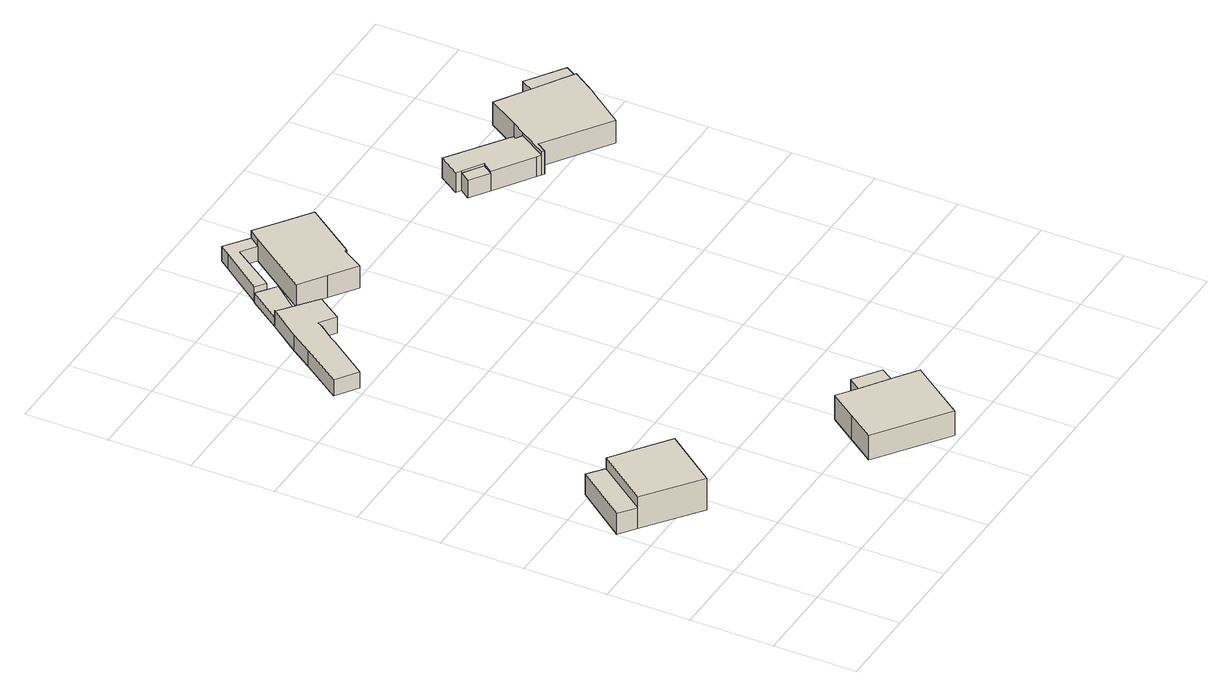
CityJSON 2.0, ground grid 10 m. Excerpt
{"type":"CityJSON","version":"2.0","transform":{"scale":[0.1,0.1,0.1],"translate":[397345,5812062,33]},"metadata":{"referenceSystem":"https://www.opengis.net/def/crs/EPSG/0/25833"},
"CityObjects":{
"building1":{"type":"Building","attributes":{"Gemeindeschluessel":"11000009","function":"31001_1010"},"address":[{"country":"Germany","locality":"Berlin","thoroughfareNumber":"150 (11)","thoroughfareName":"Königsheideweg"}],"children":["building1-1","building1-2"]},
"building1-1":{"type":"BuildingPart","attributes":{"BezugspunktDach":"2200","measuredHeight":4.62,"storeysAboveGround":2},"parents":["building1"],"geometry":[{"type":"MultiSurface","lod":"1","boundaries":[[[0,1,2,3,4]],[[5,6,7,8,9]],[[10,11,9,4,3]],[[6,5,3,2]],[[7,6,2,1]],[[8,7,1,0]],[[9,8,0,4]],[[5,9,11,10]]]}]},
"building1-2":{"type":"BuildingPart","attributes":{"BezugspunktDach":"2200","measuredHeight":3.33,"storeysAboveGround":2},"parents":["building1"],"geometry":[{"type":"Solid","lod":"1","boundaries":[[[[11,10,12,13]],[[14,5,9,15]],[[14,15,13,12]],[[5,14,12,10]],[[15,9,11,13]],[[9,5,10,11]]]]}]},
"building2":{"type":"Building","attributes":{"Gemeindeschluessel":"11000009","function":"31001_1010"},"address":[{"country":"Germany","locality":"Berlin","thoroughfareNumber":"150 (12)","thoroughfareName":"Königsheideweg"}],"children":["building2-1","building2-2"]},
"building2-1":{"type":"BuildingPart","attributes":{"BezugspunktDach":"2200","measuredHeight":3.86,"storeysAboveGround":1},"parents":["building2"],"geometry":[{"type":"Solid","lod":"1","boundaries":[[[[16,17,18,19,20,21,22,23]],[[24,25,26,27,28,29,30,31]],[[24,31,23,22]],[[25,24,22,21]],[[26,25,21,20]],[[27,32,33,26,20,19]],[[28,27,19,18]],[[29,28,18,17]],[[30,29,17,16]],[[31,30,16,23]],[[26,33,32,27]]]]}]},
"building2-2":{"type":"BuildingPart","attributes":{"BezugspunktDach":"2200","measuredHeight":2.46,"storeysAboveGround":1},"parents":["building2"],"geometry":[{"type":"Solid","lod":"1","boundaries":[[[[32,34,35,33]],[[36,37,27,26]],[[36,26,33,35]],[[37,36,35,34]],[[27,37,34,32]],[[32,33,26,27]]]]}]},
"building3":{"type":"Building","attributes":{"Gemeindeschluessel":"11000009","function":"31001_2000"},"address":[{"country":"Germany","locality":"Berlin","thoroughfareNumber":"152 (1)","thoroughfareName":"Königsheideweg"}],"children":["building3-1","building3-2"]},
"building3-1":{"type":"BuildingPart","attributes":{"BezugspunktDach":"2200","measuredHeight":3.15,"storeysAboveGround":1},"parents":["building3"],"geometry":[{"type":"MultiSurface","lod":"1","boundaries":[[[38,39,40,41,42,43,44,45,46,47,48,49,50]],[[51,52,53,54,55,56,57,58,59,60,61,62,63]],[[51,63,50,49]],[[52,51,49,48]],[[53,52,48,47]],[[54,53,47,46]],[[64,65,46,45]],[[56,55,45,44]],[[57,56,44,43]],[[58,57,43,42]],[[59,58,42,41]],[[60,59,41,40]],[[61,60,40,39]],[[62,61,39,38]],[[63,62,38,50]],[[55,54,65,64]]]}]},
"building3-2":{"type":"BuildingPart","attributes":{"BezugspunktDach":"2200","measuredHeight":1.27,"storeysAboveGround":1},"parents":["building3"],"geometry":[{"type":"MultiSurface","lod":"1","boundaries":[[[64,66,67,68,69]],[[70,71,72,55,53]],[[70,53,69,68]],[[71,70,68,67]],[[72,71,67,66]],[[55,72,66,64]],[[53,55,54,65,69]],[[65,54,55,64]]]}]},
"building4":{"type":"Building","attributes":{"Gemeindeschluessel":"11000009","BezugspunktDach":"2200","function":"51009_1610","measuredHeight":1.96,"storeysAboveGround":0},"address":[{"country":"Germany","locality":"Berlin"}],"geometry":[{"type":"Solid","lod":"1","boundaries":[[[[73,74,75,76,77,78,79]],[[80,81,82,83,84,85,86]],[[80,86,79,78]],[[81,80,78,77]],[[82,81,77,76]],[[83,82,76,75]],[[84,83,75,74]],[[85,84,74,73]],[[86,85,73,79]]]]}]},
"building5":{"type":"Building","attributes":{"Gemeindeschluessel":"11000009","BezugspunktDach":"2200","function":"31001_1010","measuredHeight":3.58,"storeysAboveGround":1},"address":[{"country":"Germany","locality":"Berlin","thoroughfareNumber":"152","thoroughfareName":"Königsheideweg"}],"geometry":[{"type":"Solid","lod":"1","boundaries":[[[[87,88,89,90,91,92,93,94,95]],[[83,82,96,97,98,99,100,101,102]],[[83,102,95,94]],[[82,83,94,93]],[[96,82,93,92]],[[97,96,92,91]],[[98,97,91,90]],[[99,98,90,89]],[[100,99,89,88]],[[101,100,88,87]],[[102,101,87,95]]]]}]},
"building6":{"type":"Building","attributes":{"Gemeindeschluessel":"11000009","BezugspunktDach":"2200","function":"51009_1610","measuredHeight":2.29,"storeysAboveGround":0},"address":[{"country":"Germany","locality":"Berlin"}],"geometry":[{"type":"Solid","lod":"1","boundaries":[[[[103,104,105,106]],[[107,108,109,110]],[[107,110,106,105]],[[108,107,105,104]],[[109,108,104,103]],[[110,109,103,106]]]]}]},
"building7":{"type":"Building","attributes":{"Gemeindeschluessel":"11000009","function":"31001_1010"},"address":[{"country":"Germany","locality":"Berlin","thoroughfareNumber":"150 (16)","thoroughfareName":"Königsheideweg"}],"children":["building7-1","building7-2","building7-3"]},
"building7-1":{"type":"BuildingPart","attributes":{"BezugspunktDach":"2200","measuredHeight":3.58,"storeysAboveGround":1},"parents":["building7"],"geometry":[{"type":"MultiSurface","lod":"1","boundaries":[[[111,112,113,114,115,116,117,118,119,120,121]],[[122,123,124,125,126,127,128,129,130,131,132]],[[122,133,134,121,120]],[[123,122,120,119]],[[124,123,119,118]],[[125,124,118,117]],[[126,135,136,117,116]],[[127,126,116,115]],[[128,127,115,114]],[[129,128,114,113]],[[130,129,113,112]],[[131,130,112,111]],[[132,131,111,121]],[[132,134,133,122]],[[125,136,135,126]]]}]},
"building7-2":{"type":"BuildingPart","attributes":{"BezugspunktDach":"2200","measuredHeight":2.62,"storeysAboveGround":1},"parents":["building7"],"geometry":[{"type":"Solid","lod":"1","boundaries":[[[[135,137,138,136]],[[139,140,126,125]],[[139,125,136,138]],[[140,139,138,137]],[[126,140,137,135]],[[126,135,136,125]]]]}]},
"building7-3":{"type":"BuildingPart","attributes":{"BezugspunktDach":"2200","measuredHeight":2.62,"storeysAboveGround":1},"parents":["building7"],"geometry":[{"type":"MultiSurface","lod":"1","boundaries":[[[141,142,143,144,134,133,145,146,147,148]],[[149,150,151,122,132,152,109,108,107,153]],[[149,153,148,147]],[[150,149,147,146]],[[151,150,146,145]],[[122,151,145,133]],[[152,132,134,144]],[[109,152,144,143]],[[108,109,143,142]],[[107,108,142,141]],[[153,107,141,148]],[[132,122,133,134,154]]]}]}
},
"vertices":[
[86,178,48],[134,242,48],[102,266,48],[69,290,48],[22,227,48],[69,290,7],[102,266,7],[134,242,7],[86,178,7],[22,227,7],[69,290,34],[22,227,34],
[50,305,34],[2,242,34],[50,305,7],[2,242,7],
[327,7,40],[351,40,40],[376,74,40],[351,92,40],[319,114,40],[293,133,40],[269,100,40],[245,67,40],[269,100,8],[293,133,8],[319,114,8],[351,92,8],[376,74,8],[351,40,8],[327,7,8],[245,67,8],[351,92,33],[319,114,33],
[366,114,33],[335,136,33],[335,136,8],[366,114,8],
[103,604,33],[138,652,33],[143,660,33],[157,678,33],[161,685,33],[180,672,33],[201,702,33],[178,720,33],[159,735,33],[159,736,33],[130,697,33],[112,671,33],[77,622,33],[112,671,12],[130,697,12],[159,736,12],[159,735,12],[178,720,12],[201,702,12],[180,672,12],[161,685,12],[157,678,12],[143,660,12],[138,652,12],[103,604,12],[77,622,12],[178,720,24],[159,735,24],
[211,759,24],[200,767,24],[188,776,24],[159,736,24],[188,776,12],[200,767,12],[211,759,12],
[200,767,32],[237,820,32],[255,807,32],[265,820,32],[237,841,32],[227,828,32],[188,776,32],[227,828,13],[237,841,13],[265,820,13],[255,807,13],[237,820,13],[200,767,13],[188,776,13],
[231,710,42],[262,688,42],[279,715,42],[281,714,42],[326,776,42],[295,798,42],[265,820,42],[255,807,42],[200,732,42],[295,798,13],[326,776,13],[281,714,13],[279,715,13],[262,688,13],[231,710,13],[200,732,13],
[485,648,34],[494,661,34],[471,676,34],[462,664,34],[471,676,11],[494,661,11],[485,648,11],[462,664,11],
[539,612,41],[547,624,41],[624,571,41],[652,609,41],[659,618,41],[679,648,41],[634,676,41],[592,702,41],[568,664,41],[558,648,41],[536,614,41],[558,648,11],[568,664,11],[592,702,11],[634,676,11],[679,648,11],[659,618,11],[652,609,11],[624,571,11],[547,624,11],[539,612,11],[536,614,11],[558,648,37],[536,614,37],[679,648,37],[634,676,37],
[689,664,37],[645,694,37],[645,694,11],[689,664,11],
[471,676,37],[494,661,37],[485,648,37],[531,617,37],[550,653,37],[552,656,37],[482,705,37],[465,680,37],[482,705,11],[552,656,11],[550,653,11],[531,617,11],[465,680,11],[536,614,20]
]}
